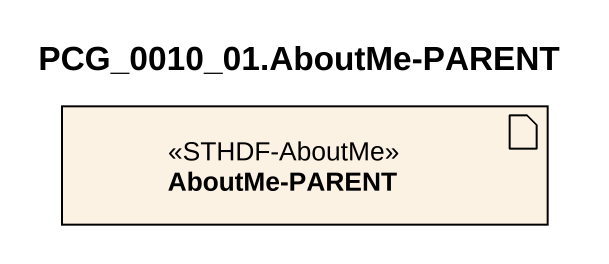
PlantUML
@startuml
title PCG_0010_01.AboutMe-PARENT
artifact "AboutMe-PARENT" as AboutMe_PARENT <<STHDF-AboutMe>>
@enduml
